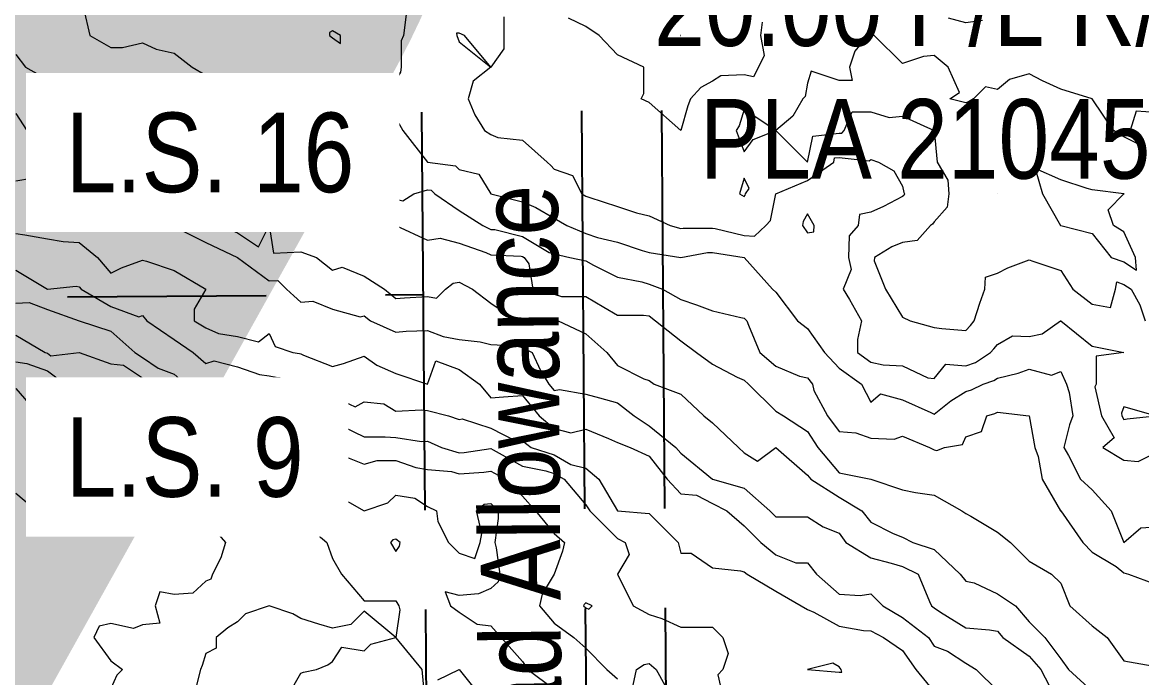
# Model space of a CAD drawing. Extents: x 532589 to 538856, y 6045658 to 6049082.
# Drawn here: x 534126.9 to 534267.6, y 6047102.7 to 6047185 of the extents above; entities that cross this region are included whole.
import ezdxf
from ezdxf.enums import TextEntityAlignment as Align

# ---------------------------------------------------------------- set-up
doc = ezdxf.new("R2010")
doc.units = 0
doc.header["$LTSCALE"] = 5
doc.header["$PDSIZE"] = 0.5
doc.linetypes.add('foc-LSD', pattern=[8, 5, -3])
doc.linetypes.add('foc-UNSURVEYED', pattern=[12.5, 10, -2.5])
doc.layers.get('Defpoints').update_dxf_attribs({"color": 9})
doc.layers.add('C-RW-T', color=13, linetype='Continuous', lineweight=9)
doc.layers.add('C-TOPO-MAJR', color=7, linetype='Continuous', lineweight=15, true_color=0xd3aa5f)
doc.layers.add('C-TOPO-MINR', color=7, linetype='Continuous', lineweight=13, true_color=0xe9d5af)
for name, color, linetype in [('L-ROAD-T', 7, 'Continuous'), ('L-SECTION-LSD', 7, 'foc-LSD'), ('L-USEC', 7, 'foc-UNSURVEYED'), ('P-BUFFER-H 30m', 51, 'Continuous'), ('T-BUSH-T', 110, 'Continuous')]:
    doc.layers.add(name, color=color, linetype=linetype)
doc.styles.add('100L', font='ARIALN.TTF', dxfattribs={"height": 11})
doc.styles.add('80CG', font='ARIALN.TTF', dxfattribs={"height": 10})
doc.styles.add('80L', font='ARIALN.TTF', dxfattribs={"height": 10})
doc.styles.add('80LS', font='ARIALNI.TTF', dxfattribs={"height": 10})
doc.dimstyles.new('Compass 5 000', dxfattribs={"dimscale": 5, "dimtxt": 9, "dimasz": 2, "dimexe": 0.2, "dimexo": 0.0625, "dimgap": 0.5, "dimtad": 0, "dimtih": 1, "dimtoh": 1, "dimzin": 0, "dimdsep": 46, "dimtxsty": '80CG', "dimcen": 0.1, "dimse1": 1, "dimse2": 1, "dimclrd": 256, "dimclrt": 256, "dimaunit": 1, "dimadec": 4, "dimazin": 0, "dimtfac": 0.06, "dimtofl": 0, "dimtmove": 0, "dimatfit": 1, "dimfxl": 0.2, "dimtolj": 1, "dimtzin": 0, "dimlwd": -1, "dimarcsym": 0})

# ---------------------------------------------------------------- blocks, each defined once
blk = doc.blocks.new('*D550')
at = {"layer": 'C-RW-T', "transparency": 16777216}
for p, q in [((534339.9, 6047267.4), (534344.93, 6047276.05)), ((534319.78, 6047232.82), (534293.12, 6047186.99)), ((534293.12, 6047186.99), (534283.12, 6047186.99))]:
    blk.add_line(p, q, dxfattribs=at)
for points in [[(534338.46, 6047268.24), (534341.34, 6047266.57), (534334.87, 6047258.76)], [(534318.34, 6047233.66), (534321.22, 6047231.99), (534324.81, 6047241.47)]]:
    blk.add_solid(points, dxfattribs=at)
at = {"layer": 'Defpoints', "color": 0, "transparency": 16777216}
for p in [(534309.05, 6047273.78), (534298.99, 6047256.49), (534324.81, 6047241.47)]:
    blk.add_point(p, dxfattribs=at)
at = {"layer": 'C-RW-T', "transparency": 16777216, "insert": (534243.58, 6047186.99), "char_height": 10, "attachment_point": 5, "style": '80CG'}
blk.add_mtext('\\A1;Murphy\\P20.00 P/L R/W\\PPLA 210458', dxfattribs=at)

msp = doc.modelspace()

# ---------------------------------------------------------------- hatches: boundary and pattern name
at = {"layer": 'P-BUFFER-H 30m'}
h = msp.add_hatch(color=256, dxfattribs=at)
h.dxf.hatch_style = 1
edge = h.paths.add_edge_path()
edge.add_line((533962.39, 6047413.291), (534135.818, 6047313.884))
edge.add_arc((534086.114, 6047227.17), 99.949, -29.1674, 60.17902, ccw=False)
edge.add_line((534173.389, 6047178.458), (534124.675, 6047091.178))
edge.add_arc((534037.4, 6047139.889), 99.949, 240.19293, 330.8326, ccw=False)
edge.add_line((533987.717, 6047053.163), (533814.265, 6047152.528))
edge.add_arc((533863.948, 6047239.254), 99.949, 150.83228, 240.19293, ccw=False)
edge.add_line((533776.673, 6047287.966), (533825.411, 6047375.289))
edge.add_arc((533912.686, 6047326.577), 99.949, 60.17902, 150.83228, ccw=False)

# ---------------------------------------------------------------- linework, layer by layer
at = {"layer": 'C-TOPO-MAJR', "color": 9, "true_color": 0xbfbfbf, "flags": 128}
for points, elevation in [([(534269.389, 6047173.708), (534266.938, 6047173.883), (534266.204, 6047171.432), (534267, 6047169.84), (534265.407, 6047170.635), (534264.078, 6047171.432), (534261.425, 6047175.414), (534257.444, 6047176.638), (534255.17, 6047177.688), (534253.462, 6047178.542), (534251.029, 6047177.847), (534249.48, 6047176.609), (534247.986, 6047176.908), (534246.494, 6047175.414), (534245.861, 6047175.052), (534245.499, 6047174.916), (534243.508, 6047175.414), (534244.701, 6047176.211), (534243.286, 6047179.396), (534241.517, 6047180.843), (534240.191, 6047180.722), (534237.535, 6047179.838), (534233.996, 6047183.377), (534233.554, 6047183.875), (534233.288, 6047183.643), (534233.191, 6047183.377), (534231.563, 6047181.386), (534230.899, 6047179.396), (534231.231, 6047177.737), (534229.572, 6047177.737), (534226.088, 6047178.898), (534225.59, 6047177.405), (534225.306, 6047175.699), (534225.021, 6047175.414), (534223.781, 6047173.242), (534221.609, 6047171.432), (534225.59, 6047167.451), (534226.277, 6047170.746), (534229.572, 6047171.126), (534229.919, 6047171.086), (534230.236, 6047171.432), (534231.212, 6047173.774), (534233.554, 6047173.774), (534235.877, 6047173.091), (534237.535, 6047173.242), (534241.517, 6047171.432), (534241.915, 6047167.451), (534243.259, 6047165.211), (534243.375, 6047163.469), (534243.157, 6047161.829), (534241.517, 6047159.985), (534241.336, 6047159.668), (534241.074, 6047159.487), (534239.409, 6047157.614), (534237.535, 6047157.364), (534236.208, 6047156.833), (534234.052, 6047155.506), (534233.996, 6047155.063), (534235.412, 6047151.524), (534237.535, 6047147.985), (534238.531, 6047147.542), (534241.517, 6047146.688), (534242.513, 6047146.546), (534245.499, 6047146.318), (534246.088, 6047146.953), (534246.56, 6047147.542), (534247.291, 6047149.732), (534247.888, 6047151.524), (534247.987, 6047153.017), (534249.48, 6047153.515), (534250.808, 6047154.178), (534253.462, 6047155.199), (534253.96, 6047155.008), (534257.444, 6047153.847), (534258.992, 6047151.524), (534261.425, 6047149.62), (534263.73, 6047149.219), (534264.346, 6047151.524), (534264.523, 6047152.408), (534265.407, 6047152.093), (534266.291, 6047151.524), (534267.398, 6047149.533), (534268.062, 6047147.542)], 860), ([(534126.049, 6047173.576), (534127.442, 6047171.432), (534130.03, 6047168.844), (534133.265, 6047168.198), (534134.012, 6047168.779), (534135.85, 6047169.595), (534137.994, 6047169.774), (534140.78, 6047167.451), (534141.975, 6047166.704), (534144.364, 6047165.062), (534145.957, 6047164.465), (534149.369, 6047164.038), (534149.939, 6047163.735), (534150.245, 6047163.469), (534150.508, 6047162.9), (534151.748, 6047159.487), (534153.92, 6047158.569), (534156.574, 6047156.834), (534157.902, 6047159.487), (534158.446, 6047156.049), (534161.884, 6047156.198), (534163.875, 6047155.506), (534165.865, 6047153.913), (534167.09, 6047154.281), (534169.847, 6047153.153), (534172.407, 6047151.524), (534173.829, 6047150.353), (534174.935, 6047150.418), (534177.81, 6047150.588), (534178.948, 6047150.387), (534180.084, 6047151.524), (534181.045, 6047152.271), (534181.792, 6047152.378), (534183.5, 6047151.524), (534185.774, 6047149.755), (534189.091, 6047147.542), (534189.755, 6047147.383), (534190.088, 6047147.21), (534191.746, 6047147.542), (534193.527, 6047147.752), (534193.737, 6047147.702), (534194.235, 6047147.542), (534197.719, 6047145.902), (534200.373, 6047143.561), (534201.7, 6047141.902), (534205.018, 6047140.243), (534205.682, 6047140.022), (534206.346, 6047139.579), (534209.664, 6047138.335), (534212.584, 6047135.597), (534213.645, 6047134.713), (534216.924, 6047131.616), (534217.627, 6047130.952), (534219.335, 6047129.908), (534221.609, 6047131.616), (534225.59, 6047128.132), (534226.01, 6047127.634), (534229.572, 6047125.378), (534232.448, 6047123.652), (534233.554, 6047122.231), (534236.397, 6047120.809), (534237.535, 6047120.335), (534238.864, 6047119.671), (534241.517, 6047118.786), (534244.796, 6047115.689), (534245.499, 6047114.835), (534246.585, 6047114.602), (534249.48, 6047113.224), (534251.756, 6047111.707), (534253.462, 6047109.716), (534255.453, 6047107.726), (534257.444, 6047105.072), (534258.44, 6047103.744), (534261.425, 6047100.987)], 859), ([(534218.766, 6047170.294), (534221.609, 6047171.432), (534217.627, 6047174.087), (534217.014, 6047172.045), (534216.631, 6047171.432), (534217.627, 6047168.778), (534218.766, 6047170.294)], 860), ([(534217.787, 6047163.31), (534217.817, 6047163.469), (534218.291, 6047164.133), (534217.627, 6047165.46), (534217.058, 6047163.469), (534217.627, 6047163.137), (534217.787, 6047163.31)], 860), ([(534126.049, 6047145.733), (534129.724, 6047143.561), (534130.03, 6047143.45), (534130.473, 6047143.118), (534134.012, 6047143.561), (534137.994, 6047142.113), (534139.586, 6047141.968), (534141.975, 6047140.35), (534143.113, 6047139.579), (534145.957, 6047136.435), (534149.69, 6047135.846), (534149.939, 6047135.73), (534150.437, 6047135.597), (534153.92, 6047133.957), (534156.243, 6047133.274), (534157.902, 6047132.663), (534158.639, 6047132.353), (534159.561, 6047131.616), (534161.013, 6047130.745), (534161.884, 6047130.349), (534163.045, 6047130.454), (534165.865, 6047131.018), (534166.719, 6047130.762), (534169.847, 6047129.538), (534171.495, 6047129.968), (534173.829, 6047129.968), (534176.343, 6047129.101), (534177.81, 6047128.846), (534180.844, 6047128.582), (534181.792, 6047128.297), (534184.903, 6047128.505), (534185.774, 6047128.629), (534187.632, 6047127.634), (534189.755, 6047125.51), (534191.395, 6047123.652), (534193.737, 6047120.808), (534195.064, 6047119.671), (534194.799, 6047118.609), (534193.737, 6047115.689), (534192.244, 6047113.201), (534191.9, 6047111.707), (534193.737, 6047109.535), (534196.224, 6047107.726), (534197.719, 6047106.398), (534200.372, 6047103.744), (534201.7, 6047102.549)], 858), ([(534265.787, 6047135.218), (534269.389, 6047135.597), (534265.407, 6047136.736), (534265.075, 6047135.929), (534265.15, 6047135.597), (534265.407, 6047135.154), (534265.787, 6047135.218)], 860), ([(534203.691, 6047101.753), (534204.089, 6047103.744), (534205.069, 6047104.357), (534205.682, 6047104.468), (534206.567, 6047103.744), (534207.673, 6047101.753)], 858)]:
    msp.add_lwpolyline(points, dxfattribs=dict(at, elevation=elevation))
at = {"layer": 'C-TOPO-MINR', "color": 254, "true_color": 0xd9d9d9, "flags": 128}
for points, elevation in [([(534134.58, 6047186.791), (534135.339, 6047183.377), (534137.994, 6047181.884), (534139.487, 6047181.884), (534141.975, 6047182.459), (534143.681, 6047181.671), (534145.957, 6047181.165), (534148.233, 6047179.396), (534149.939, 6047178.4), (534151.431, 6047177.903), (534153.92, 6047177.074), (534155.58, 6047175.414), (534156.41, 6047172.925), (534155.912, 6047171.432), (534157.902, 6047170.437), (534159.893, 6047171.432), (534161.884, 6047172.135), (534162.97, 6047171.432), (534165.865, 6047167.893), (534168.761, 6047168.537), (534169.847, 6047168.048), (534170.511, 6047167.451), (534171.34, 6047164.962), (534172.604, 6047163.469), (534173.829, 6047162.805), (534174.714, 6047162.584), (534176.104, 6047163.469), (534177.81, 6047163.988), (534178.27, 6047163.928), (534178.729, 6047163.469), (534181.792, 6047161.373), (534184.779, 6047159.487), (534185.774, 6047159.01), (534186.271, 6047158.99), (534189.755, 6047158.119), (534193.125, 6047156.118), (534193.737, 6047155.948), (534195.729, 6047155.506), (534197.719, 6047155.064), (534198.714, 6047154.511), (534201.7, 6047153.017), (534204.763, 6047152.443), (534205.682, 6047152.121), (534207.389, 6047151.524), (534209.664, 6047150.197), (534211.654, 6047149.533), (534213.645, 6047148.768), (534217.229, 6047147.94), (534217.627, 6047147.874), (534217.958, 6047147.542), (534218.195, 6047146.974), (534219.617, 6047143.561), (534221.609, 6047141.854), (534224.595, 6047140.574), (534225.59, 6047140.375), (534226.254, 6047139.579), (534226.387, 6047138.783), (534228.124, 6047135.597), (534229.572, 6047133.607), (534231.696, 6047133.474), (534233.554, 6047132.777), (534236.497, 6047132.654), (534237.535, 6047133.02), (534240.949, 6047131.616), (534241.517, 6047131.332), (534241.878, 6047131.255), (534242.842, 6047131.616), (534245.12, 6047131.995), (534245.499, 6047132.943), (534247.489, 6047133.607), (534248.153, 6047135.597), (534249.186, 6047135.892), (534249.48, 6047136.04), (534253.457, 6047135.597), (534253.462, 6047135.595), (534254.186, 6047131.616), (534254.6, 6047130.478), (534255.101, 6047127.634), (534257.442, 6047123.654), (534257.441, 6047123.652), (534257.444, 6047123.651), (534260.231, 6047119.671), (534261.425, 6047118.476), (534264.413, 6047116.683), (534265.407, 6047115.878), (534265.975, 6047115.689), (534269.389, 6047114.431)], 859.4), ([(534175.156, 6047186.032), (534174.824, 6047183.377), (534174.492, 6047182.714), (534174.492, 6047179.396), (534174.441, 6047178.784), (534173.829, 6047177.804), (534171.838, 6047177.405), (534169.85, 6047175.414), (534173.829, 6047173.024), (534174.713, 6047171.432), (534177.81, 6047167.452), (534177.814, 6047167.451), (534181.333, 6047166.991), (534181.792, 6047166.532), (534184.281, 6047165.958), (534185.774, 6047163.471), (534185.775, 6047163.47), (534185.777, 6047163.469), (534189.755, 6047162.473), (534191.462, 6047161.762), (534193.737, 6047160.424), (534195.33, 6047159.487), (534197.719, 6047158.492), (534199.211, 6047157.995), (534201.7, 6047157.401), (534204.829, 6047156.359), (534205.682, 6047156.134), (534209.663, 6047155.506), (534209.664, 6047155.506), (534213.033, 6047156.118), (534213.645, 6047156.118), (534217.627, 6047155.506), (534217.627, 6047155.506), (534217.632, 6047155.506), (534217.637, 6047155.496), (534221.211, 6047151.524), (534221.609, 6047151.126), (534224.365, 6047147.542), (534225.59, 6047146.547), (534227.762, 6047143.561), (534229.572, 6047141.57), (534232.416, 6047139.579), (534233.554, 6047137.303), (534234.779, 6047138.353), (534237.535, 6047137.588), (534241.12, 6047135.995), (534241.517, 6047135.806), (534243.625, 6047137.471), (534245.499, 6047138.631), (534246.236, 6047138.841), (534247.711, 6047139.579), (534249.025, 6047140.034), (534249.48, 6047140.337), (534252.084, 6047140.957), (534253.462, 6047141.465), (534256.306, 6047140.717), (534257.444, 6047141.172), (534258.168, 6047139.579), (534258.505, 6047138.517), (534258.992, 6047135.597), (534258.558, 6047134.483), (534257.842, 6047131.616), (534258.439, 6047130.621), (534259.933, 6047127.634), (534261.425, 6047126.307), (534263.815, 6047123.652), (534265.407, 6047119.672), (534267.531, 6047121.528), (534269.389, 6047121.661)], 859.6), ([(534187.433, 6047185.7), (534187.433, 6047183.377), (534187.433, 6047181.718), (534185.774, 6047179.396), (534185.775, 6047179.395), (534185.774, 6047179.395), (534183.562, 6047177.626), (534182.929, 6047175.414), (534183.781, 6047173.425), (534184.977, 6047171.432), (534185.774, 6047170.935), (534186.659, 6047170.547), (534189.755, 6047170.238), (534192.852, 6047167.451), (534193.318, 6047167.031), (534193.737, 6047166.566), (534196.06, 6047165.792), (534197.221, 6047163.469), (534197.719, 6047163.204), (534198.117, 6047163.071), (534201.7, 6047161.876), (534204.089, 6047161.08), (534205.682, 6047160.712), (534208.336, 6047159.487), (534209.664, 6047159.125), (534209.97, 6047159.181), (534213.645, 6047159.181), (534214.007, 6047159.125), (534217.627, 6047158.252), (534218.954, 6047158.16), (534220.384, 6047159.487), (534220.972, 6047160.124), (534221.609, 6047163.469), (534221.609, 6047163.469), (534221.609, 6047163.469), (534225.59, 6047165.175), (534228.909, 6047167.451), (534229.023, 6047168), (534229.572, 6047168.063), (534233.38, 6047167.624), (534233.554, 6047167.813), (534234.55, 6047167.451), (534236.449, 6047166.365), (534237.535, 6047164.466), (534237.735, 6047163.668), (534237.82, 6047163.469), (534237.717, 6047163.288), (534237.535, 6047163.162), (534235.147, 6047161.876), (534233.554, 6047161.193), (534232.149, 6047160.892), (534231.961, 6047159.487), (534230.852, 6047158.208), (534230.752, 6047155.506), (534231.089, 6047153.988), (534230.102, 6047151.524), (534230.897, 6047150.199), (534232.415, 6047147.542), (534231.914, 6047145.2), (534231.914, 6047143.561), (534233.554, 6047142.349), (534235.102, 6047142.012), (534237.535, 6047141.884), (534240.722, 6047140.374), (534241.517, 6047140.302), (534243.01, 6047142.067), (534245.499, 6047141.876), (534246.75, 6047142.309), (534248.627, 6047143.561), (534249.038, 6047144.003), (534249.48, 6047144.555), (534251.367, 6047145.656), (534253.462, 6047145.551), (534255.121, 6047145.883), (534257.443, 6047147.542), (534257.443, 6047147.543), (534257.444, 6047147.543), (534257.444, 6047147.542), (534261.425, 6047144.356), (534265.406, 6047143.561), (534265.407, 6047143.561), (534265.407, 6047143.561), (534265.407, 6047143.56), (534265.407, 6047143.56), (534261.893, 6047143.093), (534261.893, 6047139.579), (534261.757, 6047139.248), (534262.581, 6047135.597), (534264.181, 6047132.842), (534262.751, 6047131.616), (534265.407, 6047130.023), (534267.177, 6047129.845), (534269.389, 6047130.952)], 859.8), ([(534219.924, 6047185.062), (534219.705, 6047183.377), (534220.142, 6047180.862), (534219.465, 6047179.396), (534218.822, 6047178.201), (534217.627, 6047178.44), (534214.718, 6047178.323), (534213.645, 6047177.654), (534212.212, 6047176.848), (534210.889, 6047175.414), (534210.548, 6047174.529), (534209.664, 6047171.432), (534209.664, 6047171.432), (534209.664, 6047171.432), (534209.663, 6047171.432), (534205.682, 6047174.971), (534204.685, 6047175.414), (534205.017, 6047176.079), (534205.017, 6047179.396), (534201.7, 6047180.926), (534199.425, 6047183.377), (534197.719, 6047184.515), (534195.547, 6047185.549)], 859.8), ([(534247.606, 6047185.251), (534245.499, 6047184.97), (534243.327, 6047185.549)], 859.8), ([(534166.86, 6047182.383), (534166.86, 6047183.377), (534165.865, 6047183.945), (534165.504, 6047183.739), (534165.504, 6047183.377), (534165.865, 6047183.093), (534166.86, 6047182.383)], 859.6), ([(534182.456, 6047183.377), (534181.792, 6047183.683), (534181.486, 6047183.683), (534181.527, 6047183.377), (534181.792, 6047182.581), (534185.769, 6047179.4), (534182.456, 6047183.377)], 859.8), ([(534209.664, 6047183.379), (534209.654, 6047183.387), (534209.663, 6047183.377), (534209.664, 6047183.375), (534209.664, 6047183.377), (534209.673, 6047183.377), (534209.664, 6047183.379)], 859.6), ([(534126.049, 6047180.989), (534127.275, 6047179.396), (534130.03, 6047177.838), (534133.746, 6047175.414), (534134.012, 6047175.148), (534134.261, 6047175.165), (534137.994, 6047174.946), (534138.656, 6047174.751), (534141.975, 6047173.091), (534145.595, 6047171.432), (534145.957, 6047171.166), (534146.527, 6047170.862), (534149.939, 6047170.105), (534151.929, 6047167.451), (534153.92, 6047165.744), (534157.333, 6047164.038), (534157.902, 6047163.801), (534158.471, 6047163.469), (534160.965, 6047162.55), (534161.884, 6047160.056), (534164.87, 6047160.483), (534165.865, 6047160.212), (534168.254, 6047161.08), (534169.847, 6047160.892), (534173.828, 6047159.487), (534173.829, 6047159.487), (534173.829, 6047159.487), (534177.81, 6047157.649), (534179.403, 6047157.895), (534181.792, 6047157.298), (534185.161, 6047156.118), (534185.774, 6047155.824), (534189.59, 6047155.672), (534189.755, 6047155.63), (534189.965, 6047155.506), (534190.552, 6047154.709), (534191.083, 6047151.524), (534193.737, 6047150.887), (534194.674, 6047150.587), (534197.719, 6047150.587), (534199.993, 6047149.25), (534201.7, 6047148.245), (534204.979, 6047148.245), (534205.682, 6047148.14), (534206.479, 6047147.542), (534209.664, 6047145.027), (534211.654, 6047143.561), (534213.645, 6047142.093), (534216.742, 6047140.464), (534217.627, 6047140.077), (534218.196, 6047139.579), (534221.609, 6047136.166), (534222.604, 6047135.597), (534225.59, 6047133.606), (534226.917, 6047131.616), (534229.572, 6047128.431), (534233.552, 6047127.634), (534233.554, 6047127.634), (534233.554, 6047127.634), (534237.535, 6047126.307), (534239.194, 6047125.975), (534241.517, 6047125.643), (534245, 6047123.652), (534245.499, 6047123.345), (534246.164, 6047122.987), (534249.48, 6047120.998), (534251.139, 6047119.671), (534253.462, 6047117.347), (534256.307, 6047115.689), (534257.444, 6047114.552), (534258.614, 6047111.707), (534261.425, 6047109.192), (534263.283, 6047107.726), (534265.407, 6047104.83), (534268.947, 6047104.186)], 859.2), ([(534265.408, 6047163.469), (534265.407, 6047163.469), (534265.406, 6047163.47), (534261.425, 6047163.968), (534260.76, 6047164.134), (534257.444, 6047165.239), (534254.258, 6047166.654), (534255.169, 6047163.469), (534257.442, 6047159.489), (534257.442, 6047159.487), (534257.444, 6047159.487), (534257.445, 6047159.486), (534261.425, 6047158.493), (534263.814, 6047155.506), (534265.407, 6047154.937), (534267, 6047153.913), (534266.855, 6047155.506), (534265.407, 6047158.691), (534264.079, 6047159.487), (534263.419, 6047161.476), (534265.407, 6047163.464), (534265.409, 6047163.467), (534265.408, 6047163.469)], 860.2), ([(534126.049, 6047165.109), (534128.04, 6047165.459), (534130.03, 6047165.2), (534134.012, 6047163.469), (534134.012, 6047163.469), (534134.017, 6047163.469), (534137.994, 6047162.9), (534138.562, 6047162.9), (534141.975, 6047161.325), (534145.389, 6047159.487), (534145.957, 6047159.238), (534146.241, 6047159.203), (534149.939, 6047157.354), (534153.92, 6047155.506), (534153.92, 6047155.506), (534153.921, 6047155.506), (534157.902, 6047152.563), (534158.988, 6047152.61), (534160.075, 6047151.524), (534161.019, 6047150.659), (534161.884, 6047149.866), (534163.414, 6047149.993), (534165.865, 6047148.991), (534169.35, 6047148.039), (534169.847, 6047148.154), (534170.642, 6047147.542), (534173.829, 6047146.095), (534175.156, 6047146.215), (534177.81, 6047146.33), (534179.801, 6047145.552), (534181.792, 6047145.2), (534184.447, 6047144.888), (534185.774, 6047144.556), (534188.917, 6047144.399), (534189.755, 6047144.198), (534190.98, 6047143.561), (534192.03, 6047141.286), (534193.073, 6047139.579), (534193.737, 6047138.782), (534194.401, 6047138.915), (534197.719, 6047138.312), (534199.461, 6047137.837), (534201.7, 6047137.226), (534203.808, 6047135.597), (534205.682, 6047134.323), (534209.066, 6047131.616), (534209.664, 6047130.913), (534213.644, 6047127.636), (534213.645, 6047127.635), (534213.646, 6047127.634), (534217.627, 6047126.528), (534220.862, 6047123.652), (534221.609, 6047122.905), (534222.356, 6047122.905), (534225.59, 6047122.905), (534227.582, 6047121.66), (534229.572, 6047120.865), (534230.425, 6047119.671), (534233.554, 6047117.767), (534236.13, 6047117.095), (534237.535, 6047116.685), (534239.527, 6047115.689), (534240.948, 6047112.276), (534241.211, 6047111.707), (534241.517, 6047111.486), (534242.313, 6047110.911), (534245.499, 6047108.95), (534248.486, 6047108.72), (534249.48, 6047108.522), (534250.183, 6047107.726), (534253.462, 6047105.403), (534254.937, 6047103.744), (534256.524, 6047100.682)], 858.8), ([(534249.482, 6047163.467), (534249.482, 6047163.469), (534249.485, 6047163.474), (534249.48, 6047163.47), (534249.48, 6047163.469), (534249.48, 6047163.468), (534249.482, 6047163.467)], 860.2), ([(534226.387, 6047158.691), (534226.443, 6047159.487), (534225.59, 6047160.98), (534225.071, 6047160.007), (534224.962, 6047159.487), (534225.59, 6047158.569), (534226.387, 6047158.691)], 859.6), ([(534126.049, 6047158.492), (534127.187, 6047158.349), (534130.03, 6047157.848), (534132.021, 6047157.496), (534134.012, 6047157.363), (534136.334, 6047155.506), (534137.994, 6047153.515), (534139.321, 6047154.178), (534141.975, 6047155.144), (534142.473, 6047155.008), (534145.957, 6047153.846), (534149.937, 6047151.526), (534149.939, 6047151.525), (534149.939, 6047151.524), (534149.94, 6047151.522), (534149.939, 6047151.522), (534148.49, 6047148.991), (534148.49, 6047147.542), (534149.939, 6047146.657), (534151.531, 6047145.95), (534153.92, 6047145.552), (534156.575, 6047144.888), (534157.902, 6047145.95), (534158.649, 6047144.307), (534160.889, 6047143.561), (534161.736, 6047143.413), (534161.884, 6047143.402), (534162.245, 6047143.199), (534165.865, 6047141.791), (534167.25, 6047142.176), (534169.847, 6047143.092), (534171.44, 6047141.968), (534173.829, 6047140.906), (534177.809, 6047139.581), (534177.81, 6047139.581), (534178.872, 6047142.499), (534181.792, 6047141.404), (534184.369, 6047139.579), (534185.774, 6047137.873), (534187.366, 6047137.987), (534189.755, 6047138.156), (534191.863, 6047135.597), (534193.737, 6047134.005), (534195.861, 6047133.473), (534197.719, 6047133.937), (534200.564, 6047132.752), (534201.7, 6047132.228), (534203.292, 6047131.616), (534205.682, 6047130.529), (534207.958, 6047127.634), (534209.664, 6047125.796), (534211.654, 6047125.644), (534213.645, 6047124.571), (534215.484, 6047123.652), (534217.627, 6047121.794), (534219.751, 6047119.671), (534221.609, 6047118.123), (534224.142, 6047117.137), (534225.59, 6047117.137), (534226.728, 6047115.689), (534229.572, 6047113.201), (534232.226, 6047113.035), (534233.554, 6047113.239), (534235.085, 6047111.707), (534237.535, 6047110.259), (534240.814, 6047107.726), (534241.517, 6047106.639), (534243.224, 6047106.019), (534245.499, 6047104.54), (534246.826, 6047103.744), (534249.48, 6047101.09)], 858.6), ([(534126.049, 6047153.913), (534130.03, 6047151.524), (534130.03, 6047151.524), (534130.031, 6047151.523), (534130.04, 6047151.524), (534133.651, 6047151.885), (534134.012, 6047151.808), (534134.261, 6047151.524), (534137.994, 6047149.312), (534141.507, 6047148.011), (534141.975, 6047148.206), (534142.506, 6047147.542), (534145.957, 6047145.189), (534148.346, 6047143.561), (534149.939, 6047142.155), (534150.978, 6047142.522), (534153.92, 6047141.763), (534156.708, 6047140.773), (534157.902, 6047140.617), (534158.787, 6047140.464), (534161.884, 6047140.216), (534163.022, 6047139.579), (534165.865, 6047138.048), (534168.709, 6047136.735), (534169.847, 6047137.367), (534172.336, 6047137.09), (534173.829, 6047136.195), (534177.052, 6047136.356), (534177.81, 6047136.261), (534180.466, 6047135.597), (534181.792, 6047135.129), (534182.171, 6047135.218), (534185.774, 6047134.056), (534188.959, 6047132.412), (534189.755, 6047132.469), (534190.842, 6047131.616), (534193.737, 6047130.679), (534195.861, 6047129.492), (534197.719, 6047129.027), (534199.358, 6047127.634), (534201.699, 6047123.654), (534201.7, 6047123.652), (534201.7, 6047123.652), (534201.701, 6047123.651), (534205.682, 6047123.321), (534209.333, 6047119.671), (534209.664, 6047118.346), (534210.989, 6047118.346), (534213.645, 6047116.485), (534217.185, 6047116.131), (534217.627, 6047115.995), (534218.025, 6047115.689), (534221.609, 6047113.581), (534224.795, 6047111.707), (534225.59, 6047111.265), (534226.386, 6047110.911), (534229.572, 6047109.174), (534232.669, 6047108.611), (534233.554, 6047108.564), (534235.146, 6047107.726), (534237.535, 6047106.133), (534239.242, 6047103.744), (534241.517, 6047100.934)], 858.4), ([(534126.049, 6047149.754), (534127.726, 6047149.847), (534130.03, 6047148.955), (534134.012, 6047147.542), (534134.012, 6047147.542), (534134.012, 6047147.542), (534137.994, 6047146.215), (534141.028, 6047143.561), (534141.975, 6047142.918), (534143.967, 6047141.569), (534145.957, 6047140.823), (534147.379, 6047139.579), (534149.939, 6047138.385), (534151.567, 6047137.95), (534153.92, 6047138.833), (534155.247, 6047138.252), (534157.902, 6047136.791), (534158.988, 6047136.683), (534160.889, 6047135.597), (534161.589, 6047135.303), (534161.884, 6047135.067), (534162.302, 6047135.179), (534165.865, 6047134.839), (534167.192, 6047134.27), (534169.847, 6047132.943), (534172.501, 6047132.943), (534173.829, 6047132.89), (534177.052, 6047132.374), (534177.81, 6047132.412), (534179.581, 6047131.616), (534181.792, 6047130.952), (534182.414, 6047130.994), (534185.774, 6047131.473), (534186.081, 6047131.309), (534189.755, 6047129.281), (534192.699, 6047128.673), (534193.737, 6047128.337), (534194.994, 6047127.634), (534197.719, 6047124.399), (534198.238, 6047123.652), (534201.7, 6047120.19), (534202.696, 6047119.671), (534203.194, 6047118.177), (534201.7, 6047115.691), (534201.7, 6047115.689), (534201.7, 6047115.689), (534201.7, 6047115.688), (534203.692, 6047111.707), (534205.682, 6047110.646), (534207.275, 6047110.115), (534209.664, 6047109.053), (534212.318, 6047109.053), (534213.645, 6047109.053), (534214.972, 6047107.726), (534215.636, 6047105.735), (534214.973, 6047103.744), (534214.348, 6047103.041), (534215.093, 6047099.762)], 858.2), ([(534126.049, 6047142.381), (534127.434, 6047142.176), (534130.03, 6047141.238), (534132.242, 6047139.579), (534134.012, 6047137.19), (534136.287, 6047137.304), (534137.994, 6047137.226), (534140.383, 6047135.597), (534141.975, 6047133.607), (534145.956, 6047131.616), (534145.957, 6047131.616), (534145.958, 6047131.616), (534149.939, 6047130.891), (534151.387, 6047130.167), (534153.92, 6047129.274), (534156.575, 6047128.961), (534157.902, 6047128.629), (534158.524, 6047128.256), (534159.893, 6047127.634), (534160.713, 6047126.463), (534161.884, 6047126.686), (534164.096, 6047125.422), (534165.865, 6047125.927), (534169.845, 6047123.654), (534169.847, 6047123.653), (534172.834, 6047124.647), (534173.829, 6047125.642), (534176.22, 6047125.243), (534177.81, 6047124.183), (534178.947, 6047123.652), (534179.136, 6047122.327), (534180.465, 6047119.671), (534181.792, 6047118.343), (534183.784, 6047117.679), (534184.448, 6047119.671), (534184.637, 6047120.807), (534184.004, 6047123.652), (534184.936, 6047124.49), (534185.774, 6047124.589), (534186.71, 6047123.652), (534186.71, 6047122.716), (534186.304, 6047119.671), (534186.436, 6047119.008), (534186.911, 6047115.689), (534186.71, 6047114.752), (534185.774, 6047113.919), (534184.243, 6047113.238), (534181.792, 6047113.035), (534180.022, 6047113.478), (534180.73, 6047111.707), (534181.792, 6047110.911), (534184.069, 6047109.431), (534185.774, 6047109.219), (534187.101, 6047107.726), (534189.755, 6047104.739), (534190.418, 6047103.744), (534193.737, 6047101.255)], 857.8), ([(534126.049, 6047139.011), (534129.035, 6047135.597), (534130.03, 6047134.27), (534131.168, 6047134.46), (534134.012, 6047132.787), (534137.688, 6047131.921), (534137.994, 6047131.947), (534138.259, 6047131.616), (534141.975, 6047129.293), (534145.596, 6047127.634), (534145.957, 6047127.273), (534146.191, 6047127.4), (534149.939, 6047127.192), (534150.469, 6047127.103), (534153.92, 6047125.644), (534156.386, 6047123.652), (534157.902, 6047122.325), (534161.087, 6047122.856), (534161.884, 6047122.427), (534165.142, 6047119.671), (534165.865, 6047117.679), (534167.002, 6047115.689), (534169.847, 6047112.369), (534173.167, 6047112.369), (534173.829, 6047112.369), (534174.226, 6047111.707), (534174.325, 6047111.211), (534173.83, 6047107.726), (534173.831, 6047107.723), (534177.118, 6047103.744), (534177.431, 6047100.141)], 857.6), ([(534138.658, 6047126.97), (534138.913, 6047127.634), (534137.994, 6047130.622), (534136.501, 6047129.127), (534136.501, 6047127.634), (534137.994, 6047126.887), (534138.658, 6047126.97)], 857.6), ([(534126.049, 6047125.882), (534128.704, 6047123.652), (534130.03, 6047120.866), (534131.357, 6047122.325), (534132.174, 6047123.652), (534132.306, 6047125.359), (534134.012, 6047124.79), (534135.85, 6047123.652), (534137.994, 6047121.795), (534139.542, 6047122.104), (534141.975, 6047122.408), (534143.635, 6047121.993), (534145.957, 6047121.31), (534147.948, 6047121.662), (534149.939, 6047122.515), (534152.427, 6047119.671), (534151.835, 6047117.775), (534150.792, 6047115.689), (534150.568, 6047115.06), (534149.939, 6047114.836), (534148.317, 6047113.33), (534145.957, 6047113.141), (534144.166, 6047113.499), (534143.568, 6047111.707), (534144.147, 6047109.536), (534141.975, 6047109.319), (534140.838, 6047108.863), (534137.994, 6047109.495), (534136.546, 6047109.173), (534135.87, 6047107.726), (534137.994, 6047104.83), (534139.487, 6047103.744), (534138.74, 6047102.997), (534137.994, 6047101.354)], 857.4), ([(534174.297, 6047119.203), (534174.397, 6047119.671), (534173.829, 6047120.089), (534173.467, 6047120.032), (534173.166, 6047119.671), (534173.829, 6047118.534), (534174.297, 6047119.203)], 857.6), ([(534170.677, 6047106.896), (534173.827, 6047107.726), (534169.847, 6047111.045), (534168.187, 6047109.386), (534165.865, 6047108.921), (534164.159, 6047109.432), (534161.884, 6047110.114), (534160.888, 6047110.712), (534157.902, 6047111.707), (534154.916, 6047110.712), (534153.92, 6047109.717), (534152.695, 6047108.951), (534151.265, 6047107.726), (534151.265, 6047106.4), (534149.939, 6047105.735), (534149.47, 6047104.212), (534149.275, 6047103.744), (534148.611, 6047101.09)], 857.6), ([(534198.118, 6047111.308), (534198.516, 6047111.707), (534197.719, 6047112.106), (534197.529, 6047111.897), (534197.453, 6047111.707), (534197.719, 6047111.486), (534198.118, 6047111.308)], 858.2), ([(534159.893, 6047099.762), (534161.884, 6047103.247), (534162.245, 6047103.383), (534163.876, 6047103.744), (534165.298, 6047104.312), (534165.865, 6047104.737), (534167.06, 6047106.531), (534169.847, 6047106.066), (534170.677, 6047106.896)], 857.6), ([(534229.821, 6047103.744), (534229.572, 6047104.05), (534228.776, 6047104.54), (534225.595, 6047103.744), (534229.572, 6047103.382), (534229.934, 6047103.382), (534229.821, 6047103.744)], 858.2), ([(534179.138, 6047102.416), (534181.79, 6047103.744), (534181.791, 6047103.745), (534181.792, 6047103.746), (534181.793, 6047103.744), (534181.797, 6047103.739), (534184.977, 6047099.762)], 857.6)]:
    msp.add_lwpolyline(points, dxfattribs=dict(at, elevation=elevation))
at = {"layer": 'L-SECTION-LSD'}
msp.add_line((533372.563, 6047145.245), (534177.302, 6047150.843), dxfattribs=at)
at = {"layer": 'L-USEC'}
for p, q in [((534180.339, 6046748.767), (534174.266, 6047552.918)), ((534200.445, 6046748.919), (534194.372, 6047553.07)), ((534210.497, 6046748.977), (534204.423, 6047553.128))]:
    msp.add_line(p, q, dxfattribs=at)

# ---------------------------------------------------------------- texts
at = {"layer": 'L-ROAD-T', "style": '80L'}
msp.add_text('Theoretic Government Road Allowance', height=10, rotation=90.38963, dxfattribs=at).set_placement((534189.877, 6047064.65), align=Align.MIDDLE_CENTER)

# ---------------------------------------------------------------- dimensions: what is measured, and where the dimension line sits
at = {"layer": 'C-RW-T', "color": 3}
dim = msp.add_linear_dim(base=(534324.812, 6047241.468), p1=(534309.053, 6047273.783), p2=(534298.992, 6047256.49), angle=239.80924, text='Murphy\\P20.00 P/L R/W\\PPLA 210458', dimstyle='Compass 5 000', dxfattribs=at)
dim.commit()
dim.dimension.update_dxf_attribs({"geometry": '*D550', "text_midpoint": (534243.579, 6047186.994), "dimtype": 161})

# ---------------------------------------------------------------- next in the draw order: texts
at = {"layer": 'L-SECTION-LSD', "char_height": 9.9949, "attachment_point": 1, "style": '100L', "bg_fill": 2}
for s, width, insert in [('L.S. 16', 36.94144, (534132.326, 6047173.685)), ('L.S. 9', 30.52728, (534132.326, 6047135.42))]:
    msp.add_mtext_dynamic_manual_height_columns(s, width=width, gutter_width=55, heights=[0], dxfattribs=dict(at, insert=insert))
at = {"layer": 'T-BUSH-T', "insert": (534128.833, 6047242.017), "char_height": 9.98454, "width": 90.79142, "attachment_point": 2, "rotation": 20, "style": '80LS', "bg_fill": 2}
msp.add_mtext('40cm Poplar & 20cm Scattered Spruce', dxfattribs=at)

doc.saveas('drawing.dxf')
